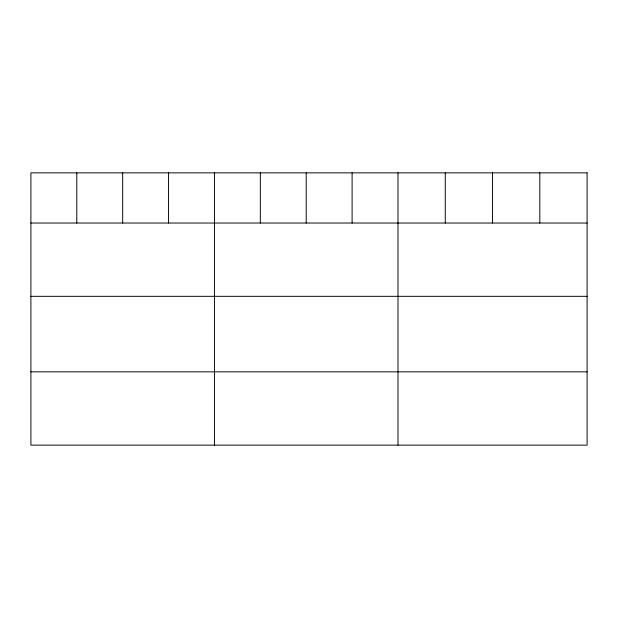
<?xml version="1.0" encoding="UTF-8"?>
<svg xmlns="http://www.w3.org/2000/svg" width="618" height="618" viewBox="0 0 618 618"><rect width="100%" height="100%" fill="white"/><g stroke="black" fill="none" stroke-linecap="round" stroke-linejoin="round"><path stroke-width="0.93" d="M30.9 223.028L587.1 223.028M30.9 296.323L587.1 296.323M30.9 371.843L587.1 371.843M539.823 172.862L539.823 223.028M492.546 172.862L492.546 223.028M445.269 172.862L445.269 223.028M397.992 172.862L397.992 445.138M352.106 172.862L352.106 223.028M306.219 172.862L306.219 223.028M260.332 172.862L260.332 223.028M214.446 172.862L214.446 445.138M168.559 172.862L168.559 223.028M122.673 172.862L122.673 223.028M76.787 172.862L76.787 223.028M587.1 172.862L30.9 172.862L30.9 445.138L587.1 445.138L587.1 172.862"/></g></svg>
